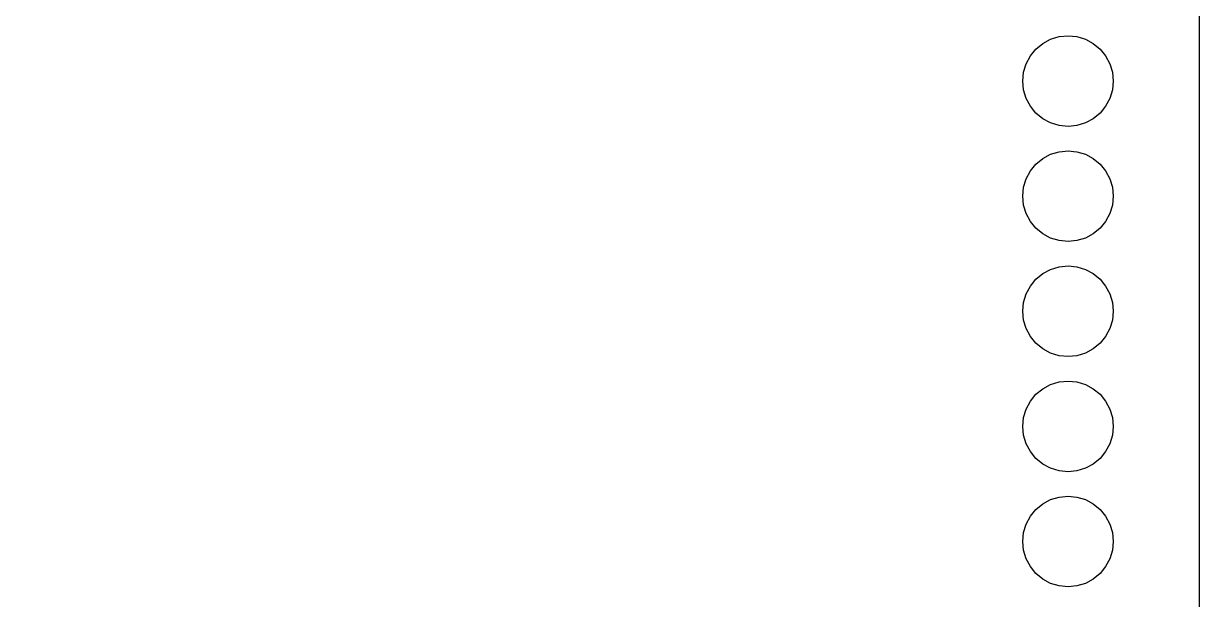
# Model space of a CAD drawing. Header units: millimetres. Extents: x 0 to 489, y -139 to 89.
# Drawn here: x 142.46 to 168.41, y 14.3 to 27.01 of the extents above; entities that cross this region are included whole.
import ezdxf

# ---------------------------------------------------------------- set-up
doc = ezdxf.new("R2010")
doc.units = ezdxf.units.MM
doc.header["$MEASUREMENT"] = 0
doc.layers.get('0').update_dxf_attribs({"linetype": 'CONTINUOUS'})
doc.layers.add('BLACK', color=7, linetype='CONTINUOUS')

msp = doc.modelspace()

# ---------------------------------------------------------------- linework, layer by layer
at = {"linetype": 'Continuous'}
msp.add_lwpolyline([(106.41198, 1.00993), (167.41198, 1.00993, 0.41421356), (168.41198, 2.00993), (168.41198, 54.00993, 0.41421356), (167.41198, 55.00993), (106.41198, 55.00993, 0.41421356), (105.41198, 54.00993), (105.41198, 2.00993, 0.41421356)], format="xyb", close=True, dxfattribs=at)
at = {"layer": 'BLACK', "linetype": 'Continuous'}
for p, q in [((165.31524, 26.71619), (165.51024, 26.73539)), ((165.31524, 26.71619), (165.51024, 26.73539)), ((165.31524, 26.71619), (165.51024, 26.73539)), ((165.31524, 26.71619), (165.51024, 26.73539)), ((165.51024, 26.73539), (165.70524, 26.71619)), ((165.51024, 26.73539), (165.70524, 26.71619)), ((165.51024, 26.73539), (165.70524, 26.71619)), ((165.51024, 26.73539), (165.70524, 26.71619)), ((164.80324, 26.44249), (164.95424, 26.56689)), ((164.80324, 26.44249), (164.95424, 26.56689)), ((164.80324, 26.44249), (164.95424, 26.56689)), ((164.80324, 26.44249), (164.95424, 26.56689)), ((164.95424, 26.56689), (165.12724, 26.65929)), ((164.95424, 26.56689), (165.12724, 26.65929)), ((164.95424, 26.56689), (165.12724, 26.65929)), ((164.95424, 26.56689), (165.12724, 26.65929)), ((165.12724, 26.65929), (165.31524, 26.71619)), ((165.12724, 26.65929), (165.31524, 26.71619)), ((165.12724, 26.65929), (165.31524, 26.71619)), ((165.12724, 26.65929), (165.31524, 26.71619)), ((165.70524, 26.71619), (165.89324, 26.65929)), ((165.70524, 26.71619), (165.89324, 26.65929)), ((165.70524, 26.71619), (165.89324, 26.65929)), ((165.70524, 26.71619), (165.89324, 26.65929)), ((165.89324, 26.65929), (166.06624, 26.56689)), ((165.89324, 26.65929), (166.06624, 26.56689)), ((165.89324, 26.65929), (166.06624, 26.56689)), ((165.89324, 26.65929), (166.06624, 26.56689)), ((166.06624, 26.56689), (166.21724, 26.44249)), ((166.06624, 26.56689), (166.21724, 26.44249)), ((166.06624, 26.56689), (166.21724, 26.44249)), ((166.06624, 26.56689), (166.21724, 26.44249)), ((164.58624, 26.11809), (164.67924, 26.29099)), ((164.58624, 26.11809), (164.67924, 26.29099)), ((164.58624, 26.11809), (164.67924, 26.29099)), ((164.58624, 26.11809), (164.67924, 26.29099)), ((164.67924, 26.29099), (164.80324, 26.44249)), ((164.67924, 26.29099), (164.80324, 26.44249)), ((164.67924, 26.29099), (164.80324, 26.44249)), ((164.67924, 26.29099), (164.80324, 26.44249)), ((166.21724, 26.44249), (166.34124, 26.29099)), ((166.21724, 26.44249), (166.34124, 26.29099)), ((166.21724, 26.44249), (166.34124, 26.29099)), ((166.21724, 26.44249), (166.34124, 26.29099)), ((166.34124, 26.29099), (166.43424, 26.11809)), ((166.34124, 26.29099), (166.43424, 26.11809)), ((166.34124, 26.29099), (166.43424, 26.11809)), ((166.34124, 26.29099), (166.43424, 26.11809)), ((164.52924, 25.93049), (164.58624, 26.11809)), ((164.52924, 25.93049), (164.58624, 26.11809)), ((164.52924, 25.93049), (164.58624, 26.11809)), ((164.52924, 25.93049), (164.58624, 26.11809)), ((166.43424, 26.11809), (166.49124, 25.93049)), ((166.43424, 26.11809), (166.49124, 25.93049)), ((166.43424, 26.11809), (166.49124, 25.93049)), ((166.43424, 26.11809), (166.49124, 25.93049)), ((164.51024, 25.73539), (164.52924, 25.93049)), ((164.51024, 25.73539), (164.52924, 25.93049)), ((164.51024, 25.73539), (164.52924, 25.93049)), ((164.51024, 25.73539), (164.52924, 25.93049)), ((164.52924, 25.54029), (164.51024, 25.73539)), ((164.52924, 25.54029), (164.51024, 25.73539)), ((164.52924, 25.54029), (164.51024, 25.73539)), ((164.52924, 25.54029), (164.51024, 25.73539)), ((166.49124, 25.93049), (166.51024, 25.73539)), ((166.49124, 25.93049), (166.51024, 25.73539)), ((166.49124, 25.93049), (166.51024, 25.73539)), ((166.49124, 25.93049), (166.51024, 25.73539)), ((166.51024, 25.73539), (166.49124, 25.54029)), ((166.51024, 25.73539), (166.49124, 25.54029)), ((166.51024, 25.73539), (166.49124, 25.54029)), ((166.51024, 25.73539), (166.49124, 25.54029)), ((164.58624, 25.35269), (164.52924, 25.54029)), ((164.58624, 25.35269), (164.52924, 25.54029)), ((164.58624, 25.35269), (164.52924, 25.54029)), ((164.58624, 25.35269), (164.52924, 25.54029)), ((166.49124, 25.54029), (166.43424, 25.35269)), ((166.49124, 25.54029), (166.43424, 25.35269)), ((166.49124, 25.54029), (166.43424, 25.35269)), ((166.49124, 25.54029), (166.43424, 25.35269)), ((164.67924, 25.17979), (164.58624, 25.35269)), ((164.67924, 25.17979), (164.58624, 25.35269)), ((164.67924, 25.17979), (164.58624, 25.35269)), ((164.67924, 25.17979), (164.58624, 25.35269)), ((164.80324, 25.02829), (164.67924, 25.17979)), ((164.80324, 25.02829), (164.67924, 25.17979)), ((164.80324, 25.02829), (164.67924, 25.17979)), ((164.80324, 25.02829), (164.67924, 25.17979)), ((166.34124, 25.17979), (166.21724, 25.02829)), ((166.34124, 25.17979), (166.21724, 25.02829)), ((166.34124, 25.17979), (166.21724, 25.02829)), ((166.34124, 25.17979), (166.21724, 25.02829)), ((166.43424, 25.35269), (166.34124, 25.17979)), ((166.43424, 25.35269), (166.34124, 25.17979)), ((166.43424, 25.35269), (166.34124, 25.17979)), ((166.43424, 25.35269), (166.34124, 25.17979)), ((164.95424, 24.90389), (164.80324, 25.02829)), ((164.95424, 24.90389), (164.80324, 25.02829)), ((164.95424, 24.90389), (164.80324, 25.02829)), ((164.95424, 24.90389), (164.80324, 25.02829)), ((166.21724, 25.02829), (166.06624, 24.90389)), ((166.21724, 25.02829), (166.06624, 24.90389)), ((166.21724, 25.02829), (166.06624, 24.90389)), ((166.21724, 25.02829), (166.06624, 24.90389)), ((165.12724, 24.81149), (164.95424, 24.90389)), ((165.12724, 24.81149), (164.95424, 24.90389)), ((165.12724, 24.81149), (164.95424, 24.90389)), ((165.12724, 24.81149), (164.95424, 24.90389)), ((165.31524, 24.75459), (165.12724, 24.81149)), ((165.31524, 24.75459), (165.12724, 24.81149)), ((165.31524, 24.75459), (165.12724, 24.81149)), ((165.31524, 24.75459), (165.12724, 24.81149)), ((165.51024, 24.73539), (165.31524, 24.75459)), ((165.51024, 24.73539), (165.31524, 24.75459)), ((165.51024, 24.73539), (165.31524, 24.75459)), ((165.51024, 24.73539), (165.31524, 24.75459)), ((165.70524, 24.75459), (165.51024, 24.73539)), ((165.70524, 24.75459), (165.51024, 24.73539)), ((165.70524, 24.75459), (165.51024, 24.73539)), ((165.70524, 24.75459), (165.51024, 24.73539)), ((165.89324, 24.81149), (165.70524, 24.75459)), ((165.89324, 24.81149), (165.70524, 24.75459)), ((165.89324, 24.81149), (165.70524, 24.75459)), ((165.89324, 24.81149), (165.70524, 24.75459)), ((166.06624, 24.90389), (165.89324, 24.81149)), ((166.06624, 24.90389), (165.89324, 24.81149)), ((166.06624, 24.90389), (165.89324, 24.81149)), ((166.06624, 24.90389), (165.89324, 24.81149)), ((165.12724, 24.11929), (165.31524, 24.17619)), ((165.12724, 24.11929), (165.31524, 24.17619)), ((165.12724, 24.11929), (165.31524, 24.17619)), ((165.12724, 24.11929), (165.31524, 24.17619)), ((165.31524, 24.17619), (165.51024, 24.19539)), ((165.31524, 24.17619), (165.51024, 24.19539)), ((165.31524, 24.17619), (165.51024, 24.19539)), ((165.31524, 24.17619), (165.51024, 24.19539)), ((165.51024, 24.19539), (165.70524, 24.17619)), ((165.51024, 24.19539), (165.70524, 24.17619)), ((165.51024, 24.19539), (165.70524, 24.17619)), ((165.51024, 24.19539), (165.70524, 24.17619)), ((165.70524, 24.17619), (165.89324, 24.11929)), ((165.70524, 24.17619), (165.89324, 24.11929)), ((165.70524, 24.17619), (165.89324, 24.11929)), ((165.70524, 24.17619), (165.89324, 24.11929)), ((164.67924, 23.75099), (164.80324, 23.90249)), ((164.67924, 23.75099), (164.80324, 23.90249)), ((164.67924, 23.75099), (164.80324, 23.90249)), ((164.67924, 23.75099), (164.80324, 23.90249)), ((164.80324, 23.90249), (164.95424, 24.02689)), ((164.80324, 23.90249), (164.95424, 24.02689)), ((164.80324, 23.90249), (164.95424, 24.02689)), ((164.80324, 23.90249), (164.95424, 24.02689)), ((164.95424, 24.02689), (165.12724, 24.11929)), ((164.95424, 24.02689), (165.12724, 24.11929)), ((164.95424, 24.02689), (165.12724, 24.11929)), ((164.95424, 24.02689), (165.12724, 24.11929)), ((165.89324, 24.11929), (166.06624, 24.02689)), ((165.89324, 24.11929), (166.06624, 24.02689)), ((165.89324, 24.11929), (166.06624, 24.02689)), ((165.89324, 24.11929), (166.06624, 24.02689)), ((166.06624, 24.02689), (166.21724, 23.90249)), ((166.06624, 24.02689), (166.21724, 23.90249)), ((166.06624, 24.02689), (166.21724, 23.90249)), ((166.06624, 24.02689), (166.21724, 23.90249)), ((166.21724, 23.90249), (166.34124, 23.75099)), ((166.21724, 23.90249), (166.34124, 23.75099)), ((166.21724, 23.90249), (166.34124, 23.75099)), ((166.21724, 23.90249), (166.34124, 23.75099)), ((164.58624, 23.57809), (164.67924, 23.75099)), ((164.58624, 23.57809), (164.67924, 23.75099)), ((164.58624, 23.57809), (164.67924, 23.75099)), ((164.58624, 23.57809), (164.67924, 23.75099)), ((166.34124, 23.75099), (166.43424, 23.57809)), ((166.34124, 23.75099), (166.43424, 23.57809)), ((166.34124, 23.75099), (166.43424, 23.57809)), ((166.34124, 23.75099), (166.43424, 23.57809)), ((164.51024, 23.19539), (164.52924, 23.39049)), ((164.51024, 23.19539), (164.52924, 23.39049)), ((164.51024, 23.19539), (164.52924, 23.39049)), ((164.51024, 23.19539), (164.52924, 23.39049)), ((164.52924, 23.39049), (164.58624, 23.57809)), ((164.52924, 23.39049), (164.58624, 23.57809)), ((164.52924, 23.39049), (164.58624, 23.57809)), ((164.52924, 23.39049), (164.58624, 23.57809)), ((166.43424, 23.57809), (166.49124, 23.39049)), ((166.43424, 23.57809), (166.49124, 23.39049)), ((166.43424, 23.57809), (166.49124, 23.39049)), ((166.43424, 23.57809), (166.49124, 23.39049)), ((166.49124, 23.39049), (166.51024, 23.19539)), ((166.49124, 23.39049), (166.51024, 23.19539)), ((166.49124, 23.39049), (166.51024, 23.19539)), ((166.49124, 23.39049), (166.51024, 23.19539)), ((164.52924, 23.00029), (164.51024, 23.19539)), ((164.52924, 23.00029), (164.51024, 23.19539)), ((164.52924, 23.00029), (164.51024, 23.19539)), ((164.52924, 23.00029), (164.51024, 23.19539)), ((166.51024, 23.19539), (166.49124, 23.00029)), ((166.51024, 23.19539), (166.49124, 23.00029)), ((166.51024, 23.19539), (166.49124, 23.00029)), ((166.51024, 23.19539), (166.49124, 23.00029)), ((164.58624, 22.81269), (164.52924, 23.00029)), ((164.58624, 22.81269), (164.52924, 23.00029)), ((164.58624, 22.81269), (164.52924, 23.00029)), ((164.58624, 22.81269), (164.52924, 23.00029)), ((166.49124, 23.00029), (166.43424, 22.81269)), ((166.49124, 23.00029), (166.43424, 22.81269)), ((166.49124, 23.00029), (166.43424, 22.81269)), ((166.49124, 23.00029), (166.43424, 22.81269)), ((164.67924, 22.63979), (164.58624, 22.81269)), ((164.67924, 22.63979), (164.58624, 22.81269)), ((164.67924, 22.63979), (164.58624, 22.81269)), ((164.67924, 22.63979), (164.58624, 22.81269)), ((164.80324, 22.48829), (164.67924, 22.63979)), ((164.80324, 22.48829), (164.67924, 22.63979)), ((164.80324, 22.48829), (164.67924, 22.63979)), ((164.80324, 22.48829), (164.67924, 22.63979)), ((166.34124, 22.63979), (166.21724, 22.48829)), ((166.34124, 22.63979), (166.21724, 22.48829)), ((166.34124, 22.63979), (166.21724, 22.48829)), ((166.34124, 22.63979), (166.21724, 22.48829)), ((166.43424, 22.81269), (166.34124, 22.63979)), ((166.43424, 22.81269), (166.34124, 22.63979)), ((166.43424, 22.81269), (166.34124, 22.63979)), ((166.43424, 22.81269), (166.34124, 22.63979)), ((164.95424, 22.36389), (164.80324, 22.48829)), ((164.95424, 22.36389), (164.80324, 22.48829)), ((164.95424, 22.36389), (164.80324, 22.48829)), ((164.95424, 22.36389), (164.80324, 22.48829)), ((165.12724, 22.27149), (164.95424, 22.36389)), ((165.12724, 22.27149), (164.95424, 22.36389)), ((165.12724, 22.27149), (164.95424, 22.36389)), ((165.12724, 22.27149), (164.95424, 22.36389)), ((166.06624, 22.36389), (165.89324, 22.27149)), ((166.06624, 22.36389), (165.89324, 22.27149)), ((166.06624, 22.36389), (165.89324, 22.27149)), ((166.06624, 22.36389), (165.89324, 22.27149)), ((166.21724, 22.48829), (166.06624, 22.36389)), ((166.21724, 22.48829), (166.06624, 22.36389)), ((166.21724, 22.48829), (166.06624, 22.36389)), ((166.21724, 22.48829), (166.06624, 22.36389)), ((165.31524, 22.21459), (165.12724, 22.27149)), ((165.31524, 22.21459), (165.12724, 22.27149)), ((165.31524, 22.21459), (165.12724, 22.27149)), ((165.31524, 22.21459), (165.12724, 22.27149)), ((165.51024, 22.19539), (165.31524, 22.21459)), ((165.51024, 22.19539), (165.31524, 22.21459)), ((165.51024, 22.19539), (165.31524, 22.21459)), ((165.51024, 22.19539), (165.31524, 22.21459)), ((165.70524, 22.21459), (165.51024, 22.19539)), ((165.70524, 22.21459), (165.51024, 22.19539)), ((165.70524, 22.21459), (165.51024, 22.19539)), ((165.70524, 22.21459), (165.51024, 22.19539)), ((165.89324, 22.27149), (165.70524, 22.21459)), ((165.89324, 22.27149), (165.70524, 22.21459)), ((165.89324, 22.27149), (165.70524, 22.21459)), ((165.89324, 22.27149), (165.70524, 22.21459)), ((164.95424, 21.48689), (165.12724, 21.57929)), ((164.95424, 21.48689), (165.12724, 21.57929)), ((164.95424, 21.48689), (165.12724, 21.57929)), ((164.95424, 21.48689), (165.12724, 21.57929)), ((165.12724, 21.57929), (165.31524, 21.63619)), ((165.12724, 21.57929), (165.31524, 21.63619)), ((165.12724, 21.57929), (165.31524, 21.63619)), ((165.12724, 21.57929), (165.31524, 21.63619)), ((165.31524, 21.63619), (165.51024, 21.65539)), ((165.31524, 21.63619), (165.51024, 21.65539)), ((165.31524, 21.63619), (165.51024, 21.65539)), ((165.31524, 21.63619), (165.51024, 21.65539)), ((165.51024, 21.65539), (165.70524, 21.63619)), ((165.51024, 21.65539), (165.70524, 21.63619)), ((165.51024, 21.65539), (165.70524, 21.63619)), ((165.51024, 21.65539), (165.70524, 21.63619)), ((165.70524, 21.63619), (165.89324, 21.57929)), ((165.70524, 21.63619), (165.89324, 21.57929)), ((165.70524, 21.63619), (165.89324, 21.57929)), ((165.70524, 21.63619), (165.89324, 21.57929)), ((165.89324, 21.57929), (166.06624, 21.48689)), ((165.89324, 21.57929), (166.06624, 21.48689)), ((165.89324, 21.57929), (166.06624, 21.48689)), ((165.89324, 21.57929), (166.06624, 21.48689)), ((164.67924, 21.21099), (164.80324, 21.36249)), ((164.67924, 21.21099), (164.80324, 21.36249)), ((164.67924, 21.21099), (164.80324, 21.36249)), ((164.67924, 21.21099), (164.80324, 21.36249)), ((164.80324, 21.36249), (164.95424, 21.48689)), ((164.80324, 21.36249), (164.95424, 21.48689)), ((164.80324, 21.36249), (164.95424, 21.48689)), ((164.80324, 21.36249), (164.95424, 21.48689)), ((166.06624, 21.48689), (166.21724, 21.36249)), ((166.06624, 21.48689), (166.21724, 21.36249)), ((166.06624, 21.48689), (166.21724, 21.36249)), ((166.06624, 21.48689), (166.21724, 21.36249)), ((166.21724, 21.36249), (166.34124, 21.21099)), ((166.21724, 21.36249), (166.34124, 21.21099)), ((166.21724, 21.36249), (166.34124, 21.21099)), ((166.21724, 21.36249), (166.34124, 21.21099)), ((164.52924, 20.85049), (164.58624, 21.03809)), ((164.52924, 20.85049), (164.58624, 21.03809)), ((164.52924, 20.85049), (164.58624, 21.03809)), ((164.52924, 20.85049), (164.58624, 21.03809)), ((164.58624, 21.03809), (164.67924, 21.21099)), ((164.58624, 21.03809), (164.67924, 21.21099)), ((164.58624, 21.03809), (164.67924, 21.21099)), ((164.58624, 21.03809), (164.67924, 21.21099)), ((166.34124, 21.21099), (166.43424, 21.03809)), ((166.34124, 21.21099), (166.43424, 21.03809)), ((166.34124, 21.21099), (166.43424, 21.03809)), ((166.34124, 21.21099), (166.43424, 21.03809)), ((166.43424, 21.03809), (166.49124, 20.85049)), ((166.43424, 21.03809), (166.49124, 20.85049)), ((166.43424, 21.03809), (166.49124, 20.85049)), ((166.43424, 21.03809), (166.49124, 20.85049)), ((164.51024, 20.65539), (164.52924, 20.85049)), ((164.51024, 20.65539), (164.52924, 20.85049)), ((164.51024, 20.65539), (164.52924, 20.85049)), ((164.51024, 20.65539), (164.52924, 20.85049)), ((166.49124, 20.85049), (166.51024, 20.65539)), ((166.49124, 20.85049), (166.51024, 20.65539)), ((166.49124, 20.85049), (166.51024, 20.65539)), ((166.49124, 20.85049), (166.51024, 20.65539)), ((164.52924, 20.46029), (164.51024, 20.65539)), ((164.52924, 20.46029), (164.51024, 20.65539)), ((164.52924, 20.46029), (164.51024, 20.65539)), ((164.52924, 20.46029), (164.51024, 20.65539)), ((166.51024, 20.65539), (166.49124, 20.46029)), ((166.51024, 20.65539), (166.49124, 20.46029)), ((166.51024, 20.65539), (166.49124, 20.46029)), ((166.51024, 20.65539), (166.49124, 20.46029)), ((164.58624, 20.27269), (164.52924, 20.46029)), ((164.58624, 20.27269), (164.52924, 20.46029)), ((164.58624, 20.27269), (164.52924, 20.46029)), ((164.58624, 20.27269), (164.52924, 20.46029)), ((164.67924, 20.09979), (164.58624, 20.27269)), ((164.67924, 20.09979), (164.58624, 20.27269)), ((164.67924, 20.09979), (164.58624, 20.27269)), ((164.67924, 20.09979), (164.58624, 20.27269)), ((166.43424, 20.27269), (166.34124, 20.09979)), ((166.43424, 20.27269), (166.34124, 20.09979)), ((166.43424, 20.27269), (166.34124, 20.09979)), ((166.43424, 20.27269), (166.34124, 20.09979)), ((166.49124, 20.46029), (166.43424, 20.27269)), ((166.49124, 20.46029), (166.43424, 20.27269)), ((166.49124, 20.46029), (166.43424, 20.27269)), ((166.49124, 20.46029), (166.43424, 20.27269)), ((164.80324, 19.94829), (164.67924, 20.09979)), ((164.80324, 19.94829), (164.67924, 20.09979)), ((164.80324, 19.94829), (164.67924, 20.09979)), ((164.80324, 19.94829), (164.67924, 20.09979)), ((166.34124, 20.09979), (166.21724, 19.94829)), ((166.34124, 20.09979), (166.21724, 19.94829)), ((166.34124, 20.09979), (166.21724, 19.94829)), ((166.34124, 20.09979), (166.21724, 19.94829)), ((164.95424, 19.82389), (164.80324, 19.94829)), ((164.95424, 19.82389), (164.80324, 19.94829)), ((164.95424, 19.82389), (164.80324, 19.94829)), ((164.95424, 19.82389), (164.80324, 19.94829)), ((165.12724, 19.73149), (164.95424, 19.82389)), ((165.12724, 19.73149), (164.95424, 19.82389)), ((165.12724, 19.73149), (164.95424, 19.82389)), ((165.12724, 19.73149), (164.95424, 19.82389)), ((165.31524, 19.67459), (165.12724, 19.73149)), ((165.31524, 19.67459), (165.12724, 19.73149)), ((165.31524, 19.67459), (165.12724, 19.73149)), ((165.31524, 19.67459), (165.12724, 19.73149)), ((165.89324, 19.73149), (165.70524, 19.67459)), ((165.89324, 19.73149), (165.70524, 19.67459)), ((165.89324, 19.73149), (165.70524, 19.67459)), ((165.89324, 19.73149), (165.70524, 19.67459)), ((166.06624, 19.82389), (165.89324, 19.73149)), ((166.06624, 19.82389), (165.89324, 19.73149)), ((166.06624, 19.82389), (165.89324, 19.73149)), ((166.06624, 19.82389), (165.89324, 19.73149)), ((166.21724, 19.94829), (166.06624, 19.82389)), ((166.21724, 19.94829), (166.06624, 19.82389)), ((166.21724, 19.94829), (166.06624, 19.82389)), ((166.21724, 19.94829), (166.06624, 19.82389)), ((165.51024, 19.65539), (165.31524, 19.67459)), ((165.51024, 19.65539), (165.31524, 19.67459)), ((165.51024, 19.65539), (165.31524, 19.67459)), ((165.51024, 19.65539), (165.31524, 19.67459)), ((165.70524, 19.67459), (165.51024, 19.65539)), ((165.70524, 19.67459), (165.51024, 19.65539)), ((165.70524, 19.67459), (165.51024, 19.65539)), ((165.70524, 19.67459), (165.51024, 19.65539)), ((164.80324, 18.82249), (164.95424, 18.94689)), ((164.80324, 18.82249), (164.95424, 18.94689)), ((164.80324, 18.82249), (164.95424, 18.94689)), ((164.80324, 18.82249), (164.95424, 18.94689)), ((164.95424, 18.94689), (165.12724, 19.03929)), ((164.95424, 18.94689), (165.12724, 19.03929)), ((164.95424, 18.94689), (165.12724, 19.03929)), ((164.95424, 18.94689), (165.12724, 19.03929)), ((165.12724, 19.03929), (165.31524, 19.09619)), ((165.12724, 19.03929), (165.31524, 19.09619)), ((165.12724, 19.03929), (165.31524, 19.09619)), ((165.12724, 19.03929), (165.31524, 19.09619)), ((165.31524, 19.09619), (165.51024, 19.11539)), ((165.31524, 19.09619), (165.51024, 19.11539)), ((165.31524, 19.09619), (165.51024, 19.11539)), ((165.31524, 19.09619), (165.51024, 19.11539)), ((165.51024, 19.11539), (165.70524, 19.09619)), ((165.51024, 19.11539), (165.70524, 19.09619)), ((165.51024, 19.11539), (165.70524, 19.09619)), ((165.51024, 19.11539), (165.70524, 19.09619)), ((165.70524, 19.09619), (165.89324, 19.03929)), ((165.70524, 19.09619), (165.89324, 19.03929)), ((165.70524, 19.09619), (165.89324, 19.03929)), ((165.70524, 19.09619), (165.89324, 19.03929)), ((165.89324, 19.03929), (166.06624, 18.94689)), ((165.89324, 19.03929), (166.06624, 18.94689)), ((165.89324, 19.03929), (166.06624, 18.94689)), ((165.89324, 19.03929), (166.06624, 18.94689)), ((166.06624, 18.94689), (166.21724, 18.82249)), ((166.06624, 18.94689), (166.21724, 18.82249)), ((166.06624, 18.94689), (166.21724, 18.82249)), ((166.06624, 18.94689), (166.21724, 18.82249)), ((164.67924, 18.67099), (164.80324, 18.82249)), ((164.67924, 18.67099), (164.80324, 18.82249)), ((164.67924, 18.67099), (164.80324, 18.82249)), ((164.67924, 18.67099), (164.80324, 18.82249)), ((166.21724, 18.82249), (166.34124, 18.67099)), ((166.21724, 18.82249), (166.34124, 18.67099)), ((166.21724, 18.82249), (166.34124, 18.67099)), ((166.21724, 18.82249), (166.34124, 18.67099)), ((164.52924, 18.31049), (164.58624, 18.49809)), ((164.52924, 18.31049), (164.58624, 18.49809)), ((164.52924, 18.31049), (164.58624, 18.49809)), ((164.52924, 18.31049), (164.58624, 18.49809)), ((164.58624, 18.49809), (164.67924, 18.67099)), ((164.58624, 18.49809), (164.67924, 18.67099)), ((164.58624, 18.49809), (164.67924, 18.67099)), ((164.58624, 18.49809), (164.67924, 18.67099)), ((166.34124, 18.67099), (166.43424, 18.49809)), ((166.34124, 18.67099), (166.43424, 18.49809)), ((166.34124, 18.67099), (166.43424, 18.49809)), ((166.34124, 18.67099), (166.43424, 18.49809)), ((166.43424, 18.49809), (166.49124, 18.31049)), ((166.43424, 18.49809), (166.49124, 18.31049)), ((166.43424, 18.49809), (166.49124, 18.31049)), ((166.43424, 18.49809), (166.49124, 18.31049)), ((164.51024, 18.11539), (164.52924, 18.31049)), ((164.51024, 18.11539), (164.52924, 18.31049)), ((164.51024, 18.11539), (164.52924, 18.31049)), ((164.51024, 18.11539), (164.52924, 18.31049)), ((166.49124, 18.31049), (166.51024, 18.11539)), ((166.49124, 18.31049), (166.51024, 18.11539)), ((166.49124, 18.31049), (166.51024, 18.11539)), ((166.49124, 18.31049), (166.51024, 18.11539)), ((164.52924, 17.92029), (164.51024, 18.11539)), ((164.52924, 17.92029), (164.51024, 18.11539)), ((164.52924, 17.92029), (164.51024, 18.11539)), ((164.52924, 17.92029), (164.51024, 18.11539)), ((164.58624, 17.73269), (164.52924, 17.92029)), ((164.58624, 17.73269), (164.52924, 17.92029)), ((164.58624, 17.73269), (164.52924, 17.92029)), ((164.58624, 17.73269), (164.52924, 17.92029)), ((166.49124, 17.92029), (166.43424, 17.73269)), ((166.49124, 17.92029), (166.43424, 17.73269)), ((166.49124, 17.92029), (166.43424, 17.73269)), ((166.49124, 17.92029), (166.43424, 17.73269)), ((166.51024, 18.11539), (166.49124, 17.92029)), ((166.51024, 18.11539), (166.49124, 17.92029)), ((166.51024, 18.11539), (166.49124, 17.92029)), ((166.51024, 18.11539), (166.49124, 17.92029)), ((164.67924, 17.55979), (164.58624, 17.73269)), ((164.67924, 17.55979), (164.58624, 17.73269)), ((164.67924, 17.55979), (164.58624, 17.73269)), ((164.67924, 17.55979), (164.58624, 17.73269)), ((166.43424, 17.73269), (166.34124, 17.55979)), ((166.43424, 17.73269), (166.34124, 17.55979)), ((166.43424, 17.73269), (166.34124, 17.55979)), ((166.43424, 17.73269), (166.34124, 17.55979)), ((164.80324, 17.40829), (164.67924, 17.55979)), ((164.80324, 17.40829), (164.67924, 17.55979)), ((164.80324, 17.40829), (164.67924, 17.55979)), ((164.80324, 17.40829), (164.67924, 17.55979)), ((164.95424, 17.28389), (164.80324, 17.40829)), ((164.95424, 17.28389), (164.80324, 17.40829)), ((164.95424, 17.28389), (164.80324, 17.40829)), ((164.95424, 17.28389), (164.80324, 17.40829)), ((166.21724, 17.40829), (166.06624, 17.28389)), ((166.21724, 17.40829), (166.06624, 17.28389)), ((166.21724, 17.40829), (166.06624, 17.28389)), ((166.21724, 17.40829), (166.06624, 17.28389)), ((166.34124, 17.55979), (166.21724, 17.40829)), ((166.34124, 17.55979), (166.21724, 17.40829)), ((166.34124, 17.55979), (166.21724, 17.40829)), ((166.34124, 17.55979), (166.21724, 17.40829)), ((165.12724, 17.19149), (164.95424, 17.28389)), ((165.12724, 17.19149), (164.95424, 17.28389)), ((165.12724, 17.19149), (164.95424, 17.28389)), ((165.12724, 17.19149), (164.95424, 17.28389)), ((165.31524, 17.13459), (165.12724, 17.19149)), ((165.31524, 17.13459), (165.12724, 17.19149)), ((165.31524, 17.13459), (165.12724, 17.19149)), ((165.31524, 17.13459), (165.12724, 17.19149)), ((165.51024, 17.11539), (165.31524, 17.13459)), ((165.51024, 17.11539), (165.31524, 17.13459)), ((165.51024, 17.11539), (165.31524, 17.13459)), ((165.51024, 17.11539), (165.31524, 17.13459)), ((165.70524, 17.13459), (165.51024, 17.11539)), ((165.70524, 17.13459), (165.51024, 17.11539)), ((165.70524, 17.13459), (165.51024, 17.11539)), ((165.70524, 17.13459), (165.51024, 17.11539)), ((165.89324, 17.19149), (165.70524, 17.13459)), ((165.89324, 17.19149), (165.70524, 17.13459)), ((165.89324, 17.19149), (165.70524, 17.13459)), ((165.89324, 17.19149), (165.70524, 17.13459)), ((166.06624, 17.28389), (165.89324, 17.19149)), ((166.06624, 17.28389), (165.89324, 17.19149)), ((166.06624, 17.28389), (165.89324, 17.19149)), ((166.06624, 17.28389), (165.89324, 17.19149)), ((164.80324, 16.28249), (164.95424, 16.40689)), ((164.80324, 16.28249), (164.95424, 16.40689)), ((164.80324, 16.28249), (164.95424, 16.40689)), ((164.80324, 16.28249), (164.95424, 16.40689)), ((164.95424, 16.40689), (165.12724, 16.49929)), ((164.95424, 16.40689), (165.12724, 16.49929)), ((164.95424, 16.40689), (165.12724, 16.49929)), ((164.95424, 16.40689), (165.12724, 16.49929)), ((165.12724, 16.49929), (165.31524, 16.55619)), ((165.12724, 16.49929), (165.31524, 16.55619)), ((165.12724, 16.49929), (165.31524, 16.55619)), ((165.12724, 16.49929), (165.31524, 16.55619)), ((165.31524, 16.55619), (165.51024, 16.57539)), ((165.31524, 16.55619), (165.51024, 16.57539)), ((165.31524, 16.55619), (165.51024, 16.57539)), ((165.31524, 16.55619), (165.51024, 16.57539)), ((165.51024, 16.57539), (165.70524, 16.55619)), ((165.51024, 16.57539), (165.70524, 16.55619)), ((165.51024, 16.57539), (165.70524, 16.55619)), ((165.51024, 16.57539), (165.70524, 16.55619)), ((165.70524, 16.55619), (165.89324, 16.49929)), ((165.70524, 16.55619), (165.89324, 16.49929)), ((165.70524, 16.55619), (165.89324, 16.49929)), ((165.70524, 16.55619), (165.89324, 16.49929)), ((165.89324, 16.49929), (166.06624, 16.40689)), ((165.89324, 16.49929), (166.06624, 16.40689)), ((165.89324, 16.49929), (166.06624, 16.40689)), ((165.89324, 16.49929), (166.06624, 16.40689)), ((166.06624, 16.40689), (166.21724, 16.28249)), ((166.06624, 16.40689), (166.21724, 16.28249)), ((166.06624, 16.40689), (166.21724, 16.28249)), ((166.06624, 16.40689), (166.21724, 16.28249)), ((164.58624, 15.95809), (164.67924, 16.13099)), ((164.58624, 15.95809), (164.67924, 16.13099)), ((164.58624, 15.95809), (164.67924, 16.13099)), ((164.58624, 15.95809), (164.67924, 16.13099)), ((164.67924, 16.13099), (164.80324, 16.28249)), ((164.67924, 16.13099), (164.80324, 16.28249)), ((164.67924, 16.13099), (164.80324, 16.28249)), ((164.67924, 16.13099), (164.80324, 16.28249)), ((166.21724, 16.28249), (166.34124, 16.13099)), ((166.21724, 16.28249), (166.34124, 16.13099)), ((166.21724, 16.28249), (166.34124, 16.13099)), ((166.21724, 16.28249), (166.34124, 16.13099)), ((166.34124, 16.13099), (166.43424, 15.95809)), ((166.34124, 16.13099), (166.43424, 15.95809)), ((166.34124, 16.13099), (166.43424, 15.95809)), ((166.34124, 16.13099), (166.43424, 15.95809)), ((164.52924, 15.77049), (164.58624, 15.95809)), ((164.52924, 15.77049), (164.58624, 15.95809)), ((164.52924, 15.77049), (164.58624, 15.95809)), ((164.52924, 15.77049), (164.58624, 15.95809)), ((166.43424, 15.95809), (166.49124, 15.77049)), ((166.43424, 15.95809), (166.49124, 15.77049)), ((166.43424, 15.95809), (166.49124, 15.77049)), ((166.43424, 15.95809), (166.49124, 15.77049)), ((164.51024, 15.57539), (164.52924, 15.77049)), ((164.51024, 15.57539), (164.52924, 15.77049)), ((164.51024, 15.57539), (164.52924, 15.77049)), ((164.51024, 15.57539), (164.52924, 15.77049)), ((164.52924, 15.38029), (164.51024, 15.57539)), ((164.52924, 15.38029), (164.51024, 15.57539)), ((164.52924, 15.38029), (164.51024, 15.57539)), ((164.52924, 15.38029), (164.51024, 15.57539)), ((166.49124, 15.77049), (166.51024, 15.57539)), ((166.49124, 15.77049), (166.51024, 15.57539)), ((166.49124, 15.77049), (166.51024, 15.57539)), ((166.49124, 15.77049), (166.51024, 15.57539)), ((166.51024, 15.57539), (166.49124, 15.38029)), ((166.51024, 15.57539), (166.49124, 15.38029)), ((166.51024, 15.57539), (166.49124, 15.38029)), ((166.51024, 15.57539), (166.49124, 15.38029)), ((164.58624, 15.19269), (164.52924, 15.38029)), ((164.58624, 15.19269), (164.52924, 15.38029)), ((164.58624, 15.19269), (164.52924, 15.38029)), ((164.58624, 15.19269), (164.52924, 15.38029)), ((166.49124, 15.38029), (166.43424, 15.19269)), ((166.49124, 15.38029), (166.43424, 15.19269)), ((166.49124, 15.38029), (166.43424, 15.19269)), ((166.49124, 15.38029), (166.43424, 15.19269)), ((164.67924, 15.01979), (164.58624, 15.19269)), ((164.67924, 15.01979), (164.58624, 15.19269)), ((164.67924, 15.01979), (164.58624, 15.19269)), ((164.67924, 15.01979), (164.58624, 15.19269)), ((166.43424, 15.19269), (166.34124, 15.01979)), ((166.43424, 15.19269), (166.34124, 15.01979)), ((166.43424, 15.19269), (166.34124, 15.01979)), ((166.43424, 15.19269), (166.34124, 15.01979)), ((164.80324, 14.86829), (164.67924, 15.01979)), ((164.80324, 14.86829), (164.67924, 15.01979)), ((164.80324, 14.86829), (164.67924, 15.01979)), ((164.80324, 14.86829), (164.67924, 15.01979)), ((164.95424, 14.74389), (164.80324, 14.86829)), ((164.95424, 14.74389), (164.80324, 14.86829)), ((164.95424, 14.74389), (164.80324, 14.86829)), ((164.95424, 14.74389), (164.80324, 14.86829)), ((166.21724, 14.86829), (166.06624, 14.74389)), ((166.21724, 14.86829), (166.06624, 14.74389)), ((166.21724, 14.86829), (166.06624, 14.74389)), ((166.21724, 14.86829), (166.06624, 14.74389)), ((166.34124, 15.01979), (166.21724, 14.86829)), ((166.34124, 15.01979), (166.21724, 14.86829)), ((166.34124, 15.01979), (166.21724, 14.86829)), ((166.34124, 15.01979), (166.21724, 14.86829)), ((165.12724, 14.65149), (164.95424, 14.74389)), ((165.12724, 14.65149), (164.95424, 14.74389)), ((165.12724, 14.65149), (164.95424, 14.74389)), ((165.12724, 14.65149), (164.95424, 14.74389)), ((165.31524, 14.59459), (165.12724, 14.65149)), ((165.31524, 14.59459), (165.12724, 14.65149)), ((165.31524, 14.59459), (165.12724, 14.65149)), ((165.31524, 14.59459), (165.12724, 14.65149)), ((165.51024, 14.57539), (165.31524, 14.59459)), ((165.51024, 14.57539), (165.31524, 14.59459)), ((165.51024, 14.57539), (165.31524, 14.59459)), ((165.51024, 14.57539), (165.31524, 14.59459)), ((165.70524, 14.59459), (165.51024, 14.57539)), ((165.70524, 14.59459), (165.51024, 14.57539)), ((165.70524, 14.59459), (165.51024, 14.57539)), ((165.70524, 14.59459), (165.51024, 14.57539)), ((165.89324, 14.65149), (165.70524, 14.59459)), ((165.89324, 14.65149), (165.70524, 14.59459)), ((165.89324, 14.65149), (165.70524, 14.59459)), ((165.89324, 14.65149), (165.70524, 14.59459)), ((166.06624, 14.74389), (165.89324, 14.65149)), ((166.06624, 14.74389), (165.89324, 14.65149)), ((166.06624, 14.74389), (165.89324, 14.65149)), ((166.06624, 14.74389), (165.89324, 14.65149))]:
    msp.add_line(p, q, dxfattribs=at)

doc.saveas('drawing.dxf')
